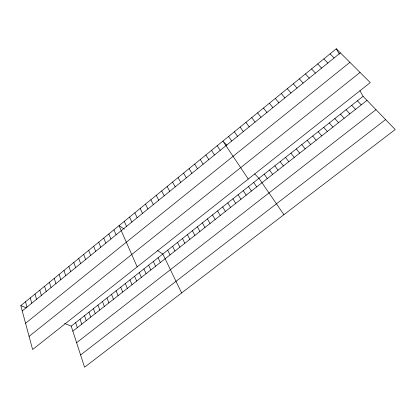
<?xml version="1.0" encoding="UTF-8"?>
<svg xmlns="http://www.w3.org/2000/svg" width="416" height="416" viewBox="0 0 416 416"><rect width="100%" height="100%" fill="white"/><g stroke="black" fill="none" stroke-linecap="round" stroke-linejoin="round"><path stroke-width="0.62" d="M20.8 305.604L336.294 48.786L370.271 82.612L32.609 349.523L20.8 305.604L26.421 307.892M22.24 310.95L340.402 52.874M25.553 323.274L349.903 62.332M29.078 336.383L360.048 72.436M64.605 323.445L71.219 326.139L363.085 96.33L359.897 90.672M72.852 331.162L366.99 100.365M76.606 342.711L375.991 109.668M80.59 354.968L385.58 119.579M124.405 229.133L119.028 225.644L137.166 266.874M157.576 250.614L162.822 254.01L181.631 292.947M330.065 53.856L334.116 57.975M363.085 96.33L395.2 129.522L84.573 367.214L71.219 326.139M226.928 145.283L222.882 141.107L248.274 179.046M254.644 173.883L258.95 178.324L283.904 214.682M323.866 58.9L327.86 63.05M357.386 100.812L361.244 104.874M317.699 63.924L321.63 68.104M351.718 105.279L355.524 109.361M311.558 68.921L315.437 73.128M346.07 109.725L349.83 113.828M305.448 73.892L309.27 78.13M340.449 114.15L344.157 118.279M334.849 118.56L338.515 122.71M299.369 78.842L303.134 83.106M329.274 122.949L332.894 127.119M293.316 83.772L297.024 88.062M323.726 127.317L327.298 131.508M287.295 88.676L290.945 92.992M318.198 131.669L321.724 135.881M281.299 93.553L284.898 97.9M312.697 136.001L316.176 140.234M275.33 98.41L278.876 102.783M307.216 140.317L310.653 144.57M269.396 103.241L272.886 107.64M301.761 144.612L305.152 148.886M296.332 148.886L299.676 153.182M263.484 108.056L266.921 112.481M290.924 153.145L294.221 157.461M257.603 112.84L260.988 117.291M285.537 157.388L288.792 161.72M251.748 117.608L255.081 122.086M280.176 161.611L283.384 165.963M245.918 122.351L249.2 126.854M274.836 165.812L278.002 170.186M240.12 127.072L243.35 131.602M269.516 170.004L272.641 174.392M264.222 174.169L267.306 178.584M234.348 131.773L237.526 136.323M228.597 136.448L231.728 141.029M253.698 182.458L256.698 186.904M248.472 186.576L251.425 191.043M217.188 145.74L220.215 150.363M243.261 190.674L246.178 195.161M211.52 150.353L214.5 155.002M238.077 194.756L240.952 199.259M205.878 154.944L208.811 159.619M232.913 198.822L235.747 203.341M227.776 202.873L230.568 207.407M200.262 159.515L203.148 164.211M222.654 206.903L225.404 211.458M194.672 164.065L197.506 168.782M217.552 210.917L220.267 215.493M189.108 168.594L191.896 173.337M212.477 214.916L215.15 219.508M183.57 173.103L186.311 177.866M207.418 218.899L210.054 223.506M336.294 48.786L339.31 54.137M178.058 177.59L180.752 182.374M202.379 222.862L204.979 227.49M197.366 226.814L199.924 231.457M172.567 182.062L175.219 186.867M192.369 230.745L194.891 235.404M167.107 186.508L169.707 191.334M187.392 234.666L189.878 239.34M161.668 190.934L164.221 195.785M182.442 238.566L184.886 243.256M156.255 195.343L158.761 200.21M177.507 242.45L179.91 247.156M150.862 199.732L153.327 204.62M172.593 246.319L174.959 251.04M145.496 204.095L147.919 209.009M167.695 250.172L170.03 254.909M140.156 208.447L142.532 213.377M158.07 257.754L160.332 262.522M134.836 212.774L137.171 217.724M153.338 261.482L155.563 266.261M129.542 217.084L131.836 222.056M148.621 265.195L150.81 269.989M124.275 221.374L126.521 226.366M143.926 268.892L146.078 273.702M139.246 272.574L141.367 277.399M134.586 276.245L136.677 281.081M113.911 229.809L116.074 234.837M129.948 279.895L132.002 284.752M108.82 233.953L110.942 239.002M125.325 283.535L127.343 288.408M103.75 238.077L105.83 243.147M120.718 287.165L122.704 292.048M98.706 242.19L100.745 247.27M116.132 290.774L118.082 295.672M93.678 246.277L95.68 251.384M111.561 294.372L113.48 299.281M107.011 297.96L108.898 302.879M88.676 250.354L90.636 255.471M102.476 301.527L104.328 306.462M83.689 254.41L85.613 259.548M97.958 305.084L99.783 310.034M78.728 258.45L80.61 263.604M93.46 308.625L95.248 313.586M73.788 262.47L75.634 267.644M88.977 312.156L90.735 317.132M68.869 266.474L70.673 271.664M84.51 315.671L86.237 320.658M63.97 270.462L65.738 275.668M80.064 319.176L81.76 324.173M75.634 322.665L77.298 327.673M59.093 274.43L60.824 279.656M54.236 278.387L55.926 283.624M49.4 282.324L51.054 287.581M44.58 286.244L46.202 291.517M39.785 290.15L41.366 295.438M35.012 294.034L36.556 299.338M30.254 297.908L31.762 303.228M25.516 301.761L26.988 307.096"/></g></svg>
